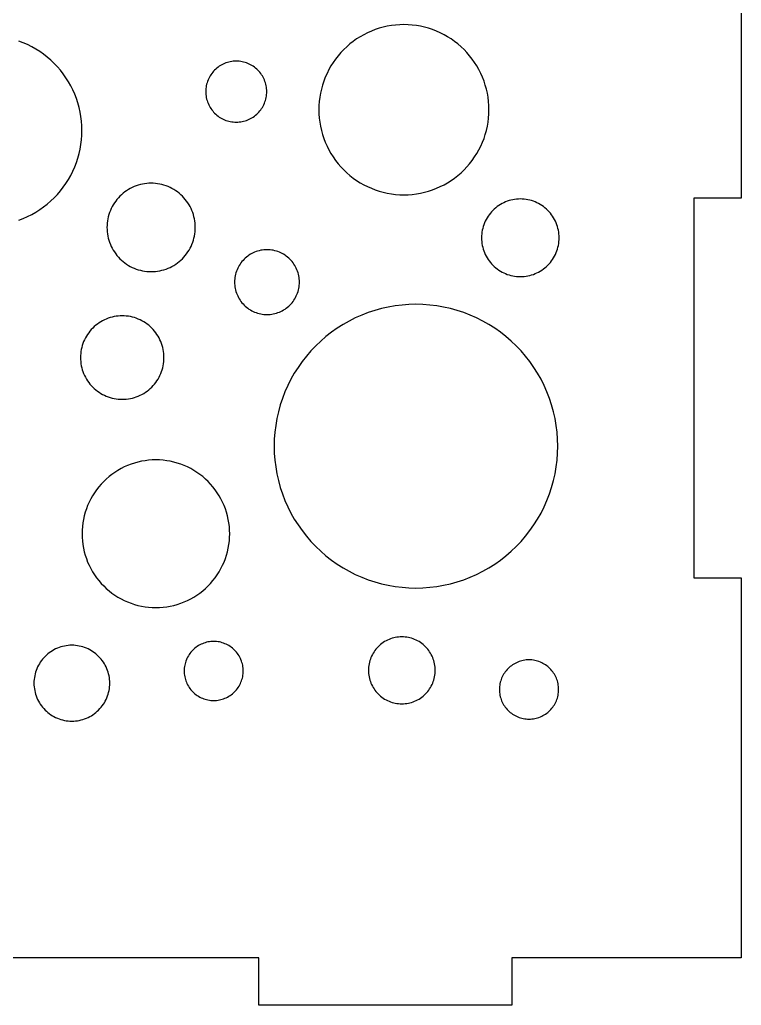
# Model space of a CAD drawing. Header units: millimetres. Extents: x 0 to 375, y -237 to 0.
# Drawn here: x 44.4 to 90, y -126 to -63.7 of the extents above; entities that cross this region are included whole.
import ezdxf

# ---------------------------------------------------------------- set-up
doc = ezdxf.new("R2010")
doc.units = ezdxf.units.MM
doc.layers.add('CUT', color=1, linetype='Continuous')

msp = doc.modelspace()

# ---------------------------------------------------------------- linework, layer by layer
at = {"layer": 'CUT'}
for points in [[(90, -51), (90, -75), (87, -75), (87, -99), (90, -99), (90, -123), (87, -123), (75.5, -123), (75.5, -126), (59.5, -126), (59.5, -123), (30.5, -123), (30.5, -126), (14.5, -126), (14.5, -123), (3, -123), (3, -123), (0, -123), (0, -99), (3, -99), (3, -75), (0, -75), (0, -51)], [(44.345, -76.382), (44.62, -76.276), (44.89, -76.156), (45.153, -76.024), (45.409, -75.878), (45.658, -75.721), (45.899, -75.551), (46.132, -75.37), (46.355, -75.177), (46.569, -74.974), (46.772, -74.76), (46.964, -74.537), (47.146, -74.305), (47.315, -74.064), (47.473, -73.815), (47.618, -73.558), (47.751, -73.295), (47.87, -73.026), (47.976, -72.751), (48.069, -72.471), (48.148, -72.187), (48.148, -72.187), (48.212, -71.899), (48.262, -71.609), (48.299, -71.316), (48.32, -71.022), (48.327, -70.727), (48.32, -70.433), (48.299, -70.139), (48.262, -69.846), (48.212, -69.556), (48.148, -69.268), (48.069, -68.984), (47.976, -68.704), (47.87, -68.429), (47.751, -68.16), (47.618, -67.896), (47.473, -67.64), (47.315, -67.391), (47.146, -67.15), (46.964, -66.918), (46.772, -66.694), (46.569, -66.481), (46.355, -66.278), (46.132, -66.085), (45.899, -65.904), (45.658, -65.734), (45.409, -65.576), (45.153, -65.431), (44.89, -65.299), (44.62, -65.179), (44.345, -65.073)]]:
    msp.add_lwpolyline(points, dxfattribs=at)
for points in [[(73.949, -70.46), (73.994, -70.2), (74.026, -69.938), (74.045, -69.675), (74.052, -69.411), (74.045, -69.147), (74.026, -68.884), (73.994, -68.622), (73.949, -68.362), (73.891, -68.105), (73.82, -67.851), (73.738, -67.6), (73.643, -67.354), (73.536, -67.113), (73.417, -66.877), (73.287, -66.647), (73.146, -66.424), (72.994, -66.209), (72.832, -66.001), (72.659, -65.801), (72.477, -65.61), (72.286, -65.428), (72.086, -65.255), (71.878, -65.093), (71.663, -64.941), (71.44, -64.8), (71.21, -64.67), (70.974, -64.551), (70.733, -64.444), (70.487, -64.349), (70.236, -64.266), (69.982, -64.196), (69.725, -64.138), (69.465, -64.093), (69.203, -64.061), (68.94, -64.041), (68.676, -64.035), (68.412, -64.041), (68.149, -64.061), (67.887, -64.093), (67.627, -64.138), (67.37, -64.196), (67.115, -64.266), (66.865, -64.349), (66.618, -64.444), (66.377, -64.551), (66.142, -64.67), (65.912, -64.8), (65.689, -64.941), (65.473, -65.093), (65.265, -65.255), (65.065, -65.428), (64.874, -65.61), (64.692, -65.801), (64.52, -66.001), (64.358, -66.209), (64.206, -66.424), (64.065, -66.647), (63.934, -66.877), (63.816, -67.113), (63.709, -67.354), (63.614, -67.6), (63.531, -67.851), (63.461, -68.105), (63.403, -68.362), (63.358, -68.622), (63.326, -68.884), (63.306, -69.147), (63.3, -69.411), (63.306, -69.675), (63.326, -69.938), (63.358, -70.2), (63.403, -70.46), (63.461, -70.717), (63.531, -70.972), (63.614, -71.222), (63.709, -71.468), (63.816, -71.71), (63.934, -71.945), (64.065, -72.175), (64.206, -72.398), (64.358, -72.614), (64.52, -72.822), (64.692, -73.022), (64.874, -73.213), (65.065, -73.395), (65.265, -73.567), (65.473, -73.729), (65.689, -73.881), (65.912, -74.022), (66.142, -74.152), (66.377, -74.271), (66.618, -74.378), (66.865, -74.473), (67.115, -74.556), (67.37, -74.626), (67.627, -74.684), (67.887, -74.729), (68.149, -74.761), (68.412, -74.781), (68.676, -74.787), (68.94, -74.781), (69.203, -74.761), (69.465, -74.729), (69.725, -74.684), (69.982, -74.626), (70.236, -74.556), (70.487, -74.473), (70.733, -74.378), (70.974, -74.271), (71.21, -74.152), (71.44, -74.022), (71.663, -73.881), (71.878, -73.729), (72.086, -73.567), (72.286, -73.395), (72.477, -73.213), (72.659, -73.022), (72.832, -72.822), (72.994, -72.614), (73.146, -72.398), (73.287, -72.175), (73.417, -71.945), (73.536, -71.71), (73.643, -71.468), (73.738, -71.222), (73.82, -70.972), (73.891, -70.717), (73.949, -70.46)], [(59.947, -68.738), (59.967, -68.646), (59.983, -68.553), (59.995, -68.459), (60.002, -68.365), (60.004, -68.27), (60.002, -68.176), (59.995, -68.081), (59.983, -67.988), (59.967, -67.894), (59.947, -67.802), (59.921, -67.711), (59.892, -67.621), (59.858, -67.533), (59.819, -67.447), (59.777, -67.362), (59.73, -67.28), (59.68, -67.2), (59.625, -67.123), (59.567, -67.048), (59.505, -66.976), (59.44, -66.908), (59.372, -66.843), (59.3, -66.781), (59.225, -66.723), (59.148, -66.668), (59.068, -66.618), (58.986, -66.571), (58.901, -66.529), (58.815, -66.49), (58.727, -66.456), (58.637, -66.427), (58.546, -66.401), (58.454, -66.381), (58.36, -66.365), (58.267, -66.353), (58.172, -66.346), (58.078, -66.344), (57.983, -66.346), (57.889, -66.353), (57.795, -66.365), (57.702, -66.381), (57.61, -66.401), (57.518, -66.427), (57.429, -66.456), (57.34, -66.49), (57.254, -66.529), (57.17, -66.571), (57.087, -66.618), (57.007, -66.668), (56.93, -66.723), (56.856, -66.781), (56.784, -66.843), (56.715, -66.908), (56.65, -66.976), (56.589, -67.048), (56.53, -67.123), (56.476, -67.2), (56.425, -67.28), (56.379, -67.362), (56.336, -67.447), (56.298, -67.533), (56.264, -67.621), (56.234, -67.711), (56.209, -67.802), (56.188, -67.894), (56.172, -67.988), (56.16, -68.081), (56.154, -68.176), (56.151, -68.27), (56.154, -68.365), (56.16, -68.459), (56.172, -68.553), (56.188, -68.646), (56.209, -68.738), (56.234, -68.829), (56.264, -68.919), (56.298, -69.007), (56.336, -69.094), (56.379, -69.178), (56.425, -69.261), (56.476, -69.341), (56.53, -69.418), (56.589, -69.492), (56.65, -69.564), (56.715, -69.632), (56.784, -69.698), (56.856, -69.759), (56.93, -69.818), (57.007, -69.872), (57.087, -69.923), (57.17, -69.969), (57.254, -70.012), (57.34, -70.05), (57.429, -70.084), (57.518, -70.114), (57.61, -70.139), (57.702, -70.16), (57.795, -70.176), (57.889, -70.187), (57.983, -70.194), (58.078, -70.197), (58.172, -70.194), (58.267, -70.187), (58.36, -70.176), (58.454, -70.16), (58.546, -70.139), (58.637, -70.114), (58.727, -70.084), (58.815, -70.05), (58.901, -70.012), (58.986, -69.969), (59.068, -69.923), (59.148, -69.872), (59.225, -69.818), (59.3, -69.759), (59.372, -69.698), (59.44, -69.632), (59.505, -69.564), (59.567, -69.492), (59.625, -69.418), (59.68, -69.341), (59.73, -69.261), (59.777, -69.178), (59.819, -69.094), (59.858, -69.007), (59.892, -68.919), (59.921, -68.829), (59.947, -68.738)], [(55.407, -77.529), (55.437, -77.395), (55.461, -77.26), (55.478, -77.124), (55.488, -76.988), (55.491, -76.851), (55.488, -76.714), (55.478, -76.577), (55.461, -76.441), (55.437, -76.306), (55.407, -76.173), (55.371, -76.041), (55.328, -75.91), (55.278, -75.783), (55.223, -75.657), (55.161, -75.535), (55.094, -75.416), (55.021, -75.3), (54.942, -75.188), (54.857, -75.08), (54.768, -74.976), (54.673, -74.877), (54.574, -74.783), (54.471, -74.693), (54.363, -74.609), (54.251, -74.53), (54.135, -74.457), (54.016, -74.389), (53.893, -74.328), (53.768, -74.272), (53.64, -74.223), (53.51, -74.18), (53.378, -74.143), (53.244, -74.113), (53.109, -74.09), (52.974, -74.073), (52.837, -74.063), (52.7, -74.06), (52.563, -74.063), (52.426, -74.073), (52.29, -74.09), (52.155, -74.113), (52.022, -74.143), (51.89, -74.18), (51.76, -74.223), (51.632, -74.272), (51.507, -74.328), (51.384, -74.389), (51.265, -74.457), (51.149, -74.53), (51.037, -74.609), (50.929, -74.693), (50.826, -74.783), (50.726, -74.877), (50.632, -74.976), (50.542, -75.08), (50.458, -75.188), (50.379, -75.3), (50.306, -75.416), (50.239, -75.535), (50.177, -75.657), (50.121, -75.783), (50.072, -75.91), (50.029, -76.041), (49.993, -76.173), (49.963, -76.306), (49.939, -76.441), (49.922, -76.577), (49.912, -76.714), (49.909, -76.851), (49.912, -76.988), (49.922, -77.124), (49.939, -77.26), (49.963, -77.395), (49.993, -77.529), (50.029, -77.661), (50.072, -77.791), (50.121, -77.919), (50.177, -78.044), (50.239, -78.166), (50.306, -78.286), (50.379, -78.401), (50.458, -78.513), (50.542, -78.621), (50.632, -78.725), (50.726, -78.824), (50.826, -78.919), (50.929, -79.008), (51.037, -79.092), (51.149, -79.171), (51.265, -79.245), (51.384, -79.312), (51.507, -79.374), (51.632, -79.429), (51.76, -79.479), (51.89, -79.522), (52.022, -79.558), (52.155, -79.588), (52.29, -79.611), (52.426, -79.628), (52.563, -79.638), (52.7, -79.642), (52.837, -79.638), (52.974, -79.628), (53.109, -79.611), (53.244, -79.588), (53.378, -79.558), (53.51, -79.522), (53.64, -79.479), (53.768, -79.429), (53.893, -79.374), (54.016, -79.312), (54.135, -79.245), (54.251, -79.171), (54.363, -79.092), (54.471, -79.008), (54.574, -78.919), (54.673, -78.824), (54.768, -78.725), (54.857, -78.621), (54.942, -78.513), (55.021, -78.401), (55.094, -78.286), (55.161, -78.166), (55.223, -78.044), (55.278, -77.919), (55.328, -77.791), (55.371, -77.661), (55.407, -77.529)], [(78.414, -78.101), (78.441, -77.983), (78.461, -77.865), (78.476, -77.745), (78.485, -77.625), (78.488, -77.505), (78.485, -77.385), (78.476, -77.264), (78.461, -77.145), (78.441, -77.026), (78.414, -76.909), (78.382, -76.793), (78.345, -76.678), (78.301, -76.566), (78.252, -76.456), (78.198, -76.348), (78.139, -76.244), (78.075, -76.142), (78.005, -76.044), (77.931, -75.949), (77.853, -75.857), (77.769, -75.77), (77.682, -75.687), (77.591, -75.609), (77.496, -75.535), (77.398, -75.465), (77.296, -75.401), (77.191, -75.341), (77.084, -75.287), (76.974, -75.239), (76.861, -75.195), (76.747, -75.157), (76.631, -75.125), (76.513, -75.099), (76.395, -75.078), (76.275, -75.064), (76.155, -75.055), (76.035, -75.052), (75.915, -75.055), (75.794, -75.064), (75.675, -75.078), (75.556, -75.099), (75.439, -75.125), (75.323, -75.157), (75.208, -75.195), (75.096, -75.239), (74.986, -75.287), (74.879, -75.341), (74.774, -75.401), (74.672, -75.465), (74.574, -75.535), (74.479, -75.609), (74.387, -75.687), (74.3, -75.77), (74.217, -75.857), (74.139, -75.949), (74.065, -76.044), (73.995, -76.142), (73.931, -76.244), (73.871, -76.348), (73.817, -76.456), (73.769, -76.566), (73.725, -76.678), (73.687, -76.793), (73.655, -76.909), (73.629, -77.026), (73.608, -77.145), (73.594, -77.264), (73.585, -77.385), (73.582, -77.505), (73.585, -77.625), (73.594, -77.745), (73.608, -77.865), (73.629, -77.983), (73.655, -78.101), (73.687, -78.217), (73.725, -78.331), (73.769, -78.444), (73.817, -78.554), (73.871, -78.661), (73.931, -78.766), (73.995, -78.868), (74.065, -78.966), (74.139, -79.061), (74.217, -79.152), (74.3, -79.239), (74.387, -79.322), (74.479, -79.401), (74.574, -79.475), (74.672, -79.545), (74.774, -79.609), (74.879, -79.668), (74.986, -79.722), (75.096, -79.771), (75.208, -79.815), (75.323, -79.852), (75.439, -79.884), (75.556, -79.911), (75.675, -79.931), (75.794, -79.946), (75.915, -79.955), (76.035, -79.958), (76.155, -79.955), (76.275, -79.946), (76.395, -79.931), (76.513, -79.911), (76.631, -79.884), (76.747, -79.852), (76.861, -79.815), (76.974, -79.771), (77.084, -79.722), (77.191, -79.668), (77.296, -79.609), (77.398, -79.545), (77.496, -79.475), (77.591, -79.401), (77.682, -79.322), (77.769, -79.239), (77.853, -79.152), (77.931, -79.061), (78.005, -78.966), (78.075, -78.868), (78.139, -78.766), (78.198, -78.661), (78.252, -78.554), (78.301, -78.444), (78.345, -78.331), (78.382, -78.217), (78.414, -78.101)], [(62.01, -80.803), (62.032, -80.705), (62.049, -80.605), (62.062, -80.506), (62.069, -80.405), (62.072, -80.305), (62.069, -80.204), (62.062, -80.104), (62.049, -80.004), (62.032, -79.905), (62.01, -79.807), (61.983, -79.71), (61.952, -79.615), (61.916, -79.521), (61.875, -79.429), (61.83, -79.339), (61.78, -79.252), (61.726, -79.167), (61.668, -79.085), (61.607, -79.006), (61.541, -78.929), (61.472, -78.857), (61.399, -78.787), (61.323, -78.722), (61.243, -78.66), (61.161, -78.602), (61.076, -78.548), (60.989, -78.499), (60.899, -78.453), (60.807, -78.413), (60.713, -78.376), (60.618, -78.345), (60.521, -78.318), (60.423, -78.296), (60.324, -78.279), (60.224, -78.267), (60.124, -78.259), (60.023, -78.257), (59.923, -78.259), (59.823, -78.267), (59.723, -78.279), (59.624, -78.296), (59.526, -78.318), (59.429, -78.345), (59.333, -78.376), (59.24, -78.413), (59.148, -78.453), (59.058, -78.499), (58.97, -78.548), (58.885, -78.602), (58.803, -78.66), (58.724, -78.722), (58.648, -78.787), (58.575, -78.857), (58.506, -78.929), (58.44, -79.006), (58.378, -79.085), (58.32, -79.167), (58.267, -79.252), (58.217, -79.339), (58.172, -79.429), (58.131, -79.521), (58.095, -79.615), (58.063, -79.71), (58.037, -79.807), (58.014, -79.905), (57.997, -80.004), (57.985, -80.104), (57.978, -80.204), (57.975, -80.305), (57.978, -80.405), (57.985, -80.506), (57.997, -80.605), (58.014, -80.705), (58.037, -80.803), (58.063, -80.9), (58.095, -80.995), (58.131, -81.089), (58.172, -81.181), (58.217, -81.27), (58.267, -81.358), (58.32, -81.443), (58.378, -81.525), (58.44, -81.604), (58.506, -81.68), (58.575, -81.753), (58.648, -81.823), (58.724, -81.888), (58.803, -81.95), (58.885, -82.008), (58.97, -82.062), (59.058, -82.111), (59.148, -82.156), (59.24, -82.197), (59.333, -82.233), (59.429, -82.265), (59.526, -82.292), (59.624, -82.314), (59.723, -82.331), (59.823, -82.343), (59.923, -82.351), (60.023, -82.353), (60.124, -82.351), (60.224, -82.343), (60.324, -82.331), (60.423, -82.314), (60.521, -82.292), (60.618, -82.265), (60.713, -82.233), (60.807, -82.197), (60.899, -82.156), (60.989, -82.111), (61.076, -82.062), (61.161, -82.008), (61.243, -81.95), (61.323, -81.888), (61.399, -81.823), (61.472, -81.753), (61.541, -81.68), (61.607, -81.604), (61.668, -81.525), (61.726, -81.443), (61.78, -81.358), (61.83, -81.27), (61.875, -81.181), (61.916, -81.089), (61.952, -80.995), (61.983, -80.9), (62.01, -80.803)], [(78.227, -92.419), (78.303, -91.986), (78.357, -91.549), (78.389, -91.11), (78.4, -90.67), (78.389, -90.231), (78.357, -89.792), (78.303, -89.355), (78.227, -88.922), (78.131, -88.493), (78.014, -88.069), (77.876, -87.651), (77.717, -87.24), (77.539, -86.838), (77.341, -86.445), (77.125, -86.063), (76.889, -85.691), (76.636, -85.331), (76.365, -84.984), (76.078, -84.651), (75.775, -84.333), (75.456, -84.029), (75.123, -83.742), (74.776, -83.471), (74.416, -83.218), (74.045, -82.983), (73.662, -82.766), (73.269, -82.568), (72.867, -82.39), (72.456, -82.232), (72.039, -82.094), (71.615, -81.976), (71.185, -81.88), (70.752, -81.805), (70.315, -81.751), (69.877, -81.718), (69.437, -81.708), (68.997, -81.718), (68.558, -81.751), (68.122, -81.805), (67.688, -81.88), (67.259, -81.976), (66.835, -82.094), (66.417, -82.232), (66.007, -82.39), (65.605, -82.568), (65.212, -82.766), (64.829, -82.983), (64.457, -83.218), (64.098, -83.471), (63.751, -83.742), (63.418, -84.029), (63.099, -84.333), (62.796, -84.651), (62.509, -84.984), (62.238, -85.331), (61.985, -85.691), (61.749, -86.063), (61.532, -86.445), (61.335, -86.838), (61.156, -87.24), (60.998, -87.651), (60.86, -88.069), (60.743, -88.493), (60.646, -88.922), (60.571, -89.355), (60.517, -89.792), (60.485, -90.231), (60.474, -90.67), (60.485, -91.11), (60.517, -91.549), (60.571, -91.986), (60.646, -92.419), (60.743, -92.848), (60.86, -93.272), (60.998, -93.69), (61.156, -94.1), (61.335, -94.502), (61.532, -94.895), (61.749, -95.278), (61.985, -95.65), (62.238, -96.01), (62.509, -96.356), (62.796, -96.689), (63.099, -97.008), (63.418, -97.311), (63.751, -97.599), (64.098, -97.869), (64.457, -98.123), (64.829, -98.358), (65.212, -98.575), (65.605, -98.773), (66.007, -98.951), (66.417, -99.109), (66.835, -99.247), (67.259, -99.365), (67.688, -99.461), (68.122, -99.536), (68.558, -99.59), (68.997, -99.622), (69.437, -99.633), (69.877, -99.622), (70.315, -99.59), (70.752, -99.536), (71.185, -99.461), (71.615, -99.365), (72.039, -99.247), (72.456, -99.109), (72.867, -98.951), (73.269, -98.773), (73.662, -98.575), (74.045, -98.358), (74.416, -98.123), (74.776, -97.869), (75.123, -97.599), (75.456, -97.311), (75.775, -97.008), (76.078, -96.689), (76.365, -96.356), (76.636, -96.01), (76.889, -95.65), (77.125, -95.278), (77.341, -94.895), (77.539, -94.502), (77.717, -94.1), (77.876, -93.69), (78.014, -93.272), (78.131, -92.848), (78.227, -92.419)], [(53.46, -85.587), (53.482, -85.46), (53.498, -85.331), (53.507, -85.202), (53.51, -85.073), (53.507, -84.943), (53.498, -84.814), (53.482, -84.686), (53.46, -84.558), (53.431, -84.432), (53.397, -84.307), (53.356, -84.184), (53.309, -84.063), (53.257, -83.945), (53.199, -83.829), (53.135, -83.717), (53.066, -83.607), (52.991, -83.501), (52.911, -83.399), (52.827, -83.301), (52.738, -83.208), (52.644, -83.118), (52.546, -83.034), (52.444, -82.954), (52.338, -82.88), (52.229, -82.81), (52.116, -82.746), (52, -82.688), (51.882, -82.636), (51.761, -82.589), (51.638, -82.549), (51.513, -82.514), (51.387, -82.486), (51.259, -82.464), (51.131, -82.448), (51.002, -82.438), (50.872, -82.435), (50.743, -82.438), (50.614, -82.448), (50.485, -82.464), (50.358, -82.486), (50.231, -82.514), (50.107, -82.549), (49.984, -82.589), (49.863, -82.636), (49.745, -82.688), (49.629, -82.746), (49.516, -82.81), (49.407, -82.88), (49.301, -82.954), (49.199, -83.034), (49.101, -83.118), (49.007, -83.208), (48.918, -83.301), (48.833, -83.399), (48.754, -83.501), (48.679, -83.607), (48.61, -83.717), (48.546, -83.829), (48.488, -83.945), (48.435, -84.063), (48.389, -84.184), (48.348, -84.307), (48.314, -84.432), (48.285, -84.558), (48.263, -84.686), (48.247, -84.814), (48.238, -84.943), (48.235, -85.073), (48.238, -85.202), (48.247, -85.331), (48.263, -85.46), (48.285, -85.587), (48.314, -85.714), (48.348, -85.839), (48.389, -85.961), (48.435, -86.082), (48.488, -86.201), (48.546, -86.316), (48.61, -86.429), (48.679, -86.538), (48.754, -86.644), (48.833, -86.746), (48.918, -86.844), (49.007, -86.938), (49.101, -87.027), (49.199, -87.112), (49.301, -87.191), (49.407, -87.266), (49.516, -87.335), (49.629, -87.399), (49.745, -87.457), (49.863, -87.51), (49.984, -87.556), (50.107, -87.597), (50.231, -87.632), (50.358, -87.66), (50.485, -87.682), (50.614, -87.698), (50.743, -87.707), (50.872, -87.711), (51.002, -87.707), (51.131, -87.698), (51.259, -87.682), (51.387, -87.66), (51.513, -87.632), (51.638, -87.597), (51.761, -87.556), (51.882, -87.51), (52, -87.457), (52.116, -87.399), (52.229, -87.335), (52.338, -87.266), (52.444, -87.191), (52.546, -87.112), (52.644, -87.027), (52.738, -86.938), (52.827, -86.844), (52.911, -86.746), (52.991, -86.644), (53.066, -86.538), (53.135, -86.429), (53.199, -86.316), (53.257, -86.201), (53.309, -86.082), (53.356, -85.961), (53.397, -85.839), (53.431, -85.714), (53.46, -85.587)], [(57.526, -97.338), (57.576, -97.115), (57.615, -96.889), (57.643, -96.662), (57.66, -96.433), (57.666, -96.204), (57.66, -95.975), (57.643, -95.747), (57.615, -95.52), (57.576, -95.294), (57.526, -95.071), (57.465, -94.85), (57.393, -94.632), (57.31, -94.419), (57.218, -94.209), (57.115, -94.005), (57.002, -93.805), (56.879, -93.612), (56.747, -93.425), (56.606, -93.244), (56.457, -93.071), (56.299, -92.905), (56.133, -92.747), (55.96, -92.597), (55.779, -92.456), (55.592, -92.325), (55.398, -92.202), (55.199, -92.089), (54.994, -91.986), (54.785, -91.893), (54.571, -91.811), (54.354, -91.739), (54.133, -91.678), (53.91, -91.628), (53.684, -91.589), (53.457, -91.561), (53.228, -91.544), (52.999, -91.538), (52.77, -91.544), (52.542, -91.561), (52.315, -91.589), (52.089, -91.628), (51.866, -91.678), (51.645, -91.739), (51.427, -91.811), (51.214, -91.893), (51.004, -91.986), (50.8, -92.089), (50.601, -92.202), (50.407, -92.325), (50.22, -92.456), (50.039, -92.597), (49.866, -92.747), (49.7, -92.905), (49.542, -93.071), (49.392, -93.244), (49.251, -93.425), (49.12, -93.612), (48.997, -93.805), (48.884, -94.005), (48.781, -94.209), (48.688, -94.419), (48.606, -94.632), (48.534, -94.85), (48.473, -95.071), (48.423, -95.294), (48.384, -95.52), (48.356, -95.747), (48.339, -95.975), (48.333, -96.204), (48.339, -96.433), (48.356, -96.662), (48.384, -96.889), (48.423, -97.115), (48.473, -97.338), (48.534, -97.559), (48.606, -97.776), (48.688, -97.99), (48.781, -98.199), (48.884, -98.404), (48.997, -98.603), (49.12, -98.797), (49.251, -98.984), (49.392, -99.164), (49.542, -99.338), (49.7, -99.504), (49.866, -99.662), (50.039, -99.811), (50.22, -99.952), (50.407, -100.084), (50.601, -100.207), (50.8, -100.319), (51.004, -100.422), (51.214, -100.515), (51.427, -100.598), (51.645, -100.67), (51.866, -100.731), (52.089, -100.781), (52.315, -100.82), (52.542, -100.848), (52.77, -100.865), (52.999, -100.87), (53.228, -100.865), (53.457, -100.848), (53.684, -100.82), (53.91, -100.781), (54.133, -100.731), (54.354, -100.67), (54.571, -100.598), (54.785, -100.515), (54.994, -100.422), (55.199, -100.319), (55.398, -100.207), (55.592, -100.084), (55.779, -99.952), (55.96, -99.811), (56.133, -99.662), (56.299, -99.504), (56.457, -99.338), (56.606, -99.164), (56.747, -98.984), (56.879, -98.797), (57.002, -98.603), (57.115, -98.404), (57.218, -98.199), (57.31, -97.99), (57.393, -97.776), (57.465, -97.559), (57.526, -97.338)], [(70.595, -105.349), (70.617, -105.248), (70.635, -105.145), (70.648, -105.043), (70.655, -104.939), (70.658, -104.835), (70.655, -104.732), (70.648, -104.628), (70.635, -104.525), (70.617, -104.423), (70.595, -104.322), (70.567, -104.222), (70.534, -104.123), (70.497, -104.027), (70.455, -103.932), (70.408, -103.839), (70.357, -103.749), (70.302, -103.661), (70.242, -103.576), (70.178, -103.495), (70.11, -103.416), (70.039, -103.341), (69.964, -103.27), (69.885, -103.202), (69.803, -103.138), (69.719, -103.078), (69.631, -103.023), (69.541, -102.972), (69.448, -102.925), (69.353, -102.883), (69.257, -102.846), (69.158, -102.813), (69.058, -102.785), (68.957, -102.763), (68.855, -102.745), (68.752, -102.732), (68.648, -102.725), (68.545, -102.722), (68.441, -102.725), (68.337, -102.732), (68.234, -102.745), (68.132, -102.763), (68.031, -102.785), (67.931, -102.813), (67.833, -102.846), (67.736, -102.883), (67.641, -102.925), (67.548, -102.972), (67.458, -103.023), (67.37, -103.078), (67.286, -103.138), (67.204, -103.202), (67.125, -103.27), (67.05, -103.341), (66.979, -103.416), (66.911, -103.495), (66.847, -103.576), (66.787, -103.661), (66.732, -103.749), (66.681, -103.839), (66.634, -103.932), (66.592, -104.027), (66.555, -104.123), (66.522, -104.222), (66.495, -104.322), (66.472, -104.423), (66.454, -104.525), (66.441, -104.628), (66.434, -104.732), (66.431, -104.835), (66.434, -104.939), (66.441, -105.043), (66.454, -105.145), (66.472, -105.248), (66.495, -105.349), (66.522, -105.449), (66.555, -105.547), (66.592, -105.644), (66.634, -105.739), (66.681, -105.832), (66.732, -105.922), (66.787, -106.009), (66.847, -106.094), (66.911, -106.176), (66.979, -106.255), (67.05, -106.33), (67.125, -106.401), (67.204, -106.469), (67.286, -106.533), (67.37, -106.593), (67.458, -106.648), (67.548, -106.699), (67.641, -106.746), (67.736, -106.788), (67.833, -106.825), (67.931, -106.858), (68.031, -106.885), (68.132, -106.908), (68.234, -106.926), (68.337, -106.939), (68.441, -106.946), (68.545, -106.949), (68.648, -106.946), (68.752, -106.939), (68.855, -106.926), (68.957, -106.908), (69.058, -106.885), (69.158, -106.858), (69.257, -106.825), (69.353, -106.788), (69.448, -106.746), (69.541, -106.699), (69.631, -106.648), (69.719, -106.593), (69.803, -106.533), (69.885, -106.469), (69.964, -106.401), (70.039, -106.33), (70.11, -106.255), (70.178, -106.176), (70.242, -106.094), (70.302, -106.009), (70.357, -105.922), (70.408, -105.832), (70.455, -105.739), (70.497, -105.644), (70.534, -105.547), (70.567, -105.449), (70.595, -105.349)], [(50.012, -106.23), (50.038, -106.115), (50.058, -105.999), (50.072, -105.883), (50.081, -105.765), (50.084, -105.648), (50.081, -105.53), (50.072, -105.413), (50.058, -105.296), (50.038, -105.18), (50.012, -105.066), (49.98, -104.952), (49.944, -104.841), (49.901, -104.731), (49.854, -104.624), (49.801, -104.519), (49.743, -104.416), (49.68, -104.317), (49.612, -104.221), (49.54, -104.128), (49.463, -104.039), (49.382, -103.954), (49.297, -103.873), (49.208, -103.796), (49.115, -103.724), (49.019, -103.656), (48.92, -103.593), (48.817, -103.535), (48.712, -103.482), (48.605, -103.435), (48.495, -103.392), (48.383, -103.356), (48.27, -103.324), (48.155, -103.298), (48.04, -103.278), (47.923, -103.264), (47.806, -103.255), (47.688, -103.252), (47.571, -103.255), (47.453, -103.264), (47.337, -103.278), (47.221, -103.298), (47.106, -103.324), (46.993, -103.356), (46.881, -103.392), (46.771, -103.435), (46.664, -103.482), (46.559, -103.535), (46.457, -103.593), (46.357, -103.656), (46.261, -103.724), (46.169, -103.796), (46.079, -103.873), (45.994, -103.954), (45.913, -104.039), (45.836, -104.128), (45.764, -104.221), (45.696, -104.317), (45.634, -104.416), (45.576, -104.519), (45.523, -104.624), (45.475, -104.731), (45.433, -104.841), (45.396, -104.952), (45.365, -105.066), (45.339, -105.18), (45.319, -105.296), (45.304, -105.413), (45.296, -105.53), (45.293, -105.648), (45.296, -105.765), (45.304, -105.883), (45.319, -105.999), (45.339, -106.115), (45.365, -106.23), (45.396, -106.343), (45.433, -106.455), (45.475, -106.564), (45.523, -106.672), (45.576, -106.777), (45.634, -106.879), (45.696, -106.979), (45.764, -107.075), (45.836, -107.167), (45.913, -107.256), (45.994, -107.342), (46.079, -107.423), (46.169, -107.499), (46.261, -107.572), (46.357, -107.639), (46.457, -107.702), (46.559, -107.76), (46.664, -107.813), (46.771, -107.861), (46.881, -107.903), (46.993, -107.94), (47.106, -107.971), (47.221, -107.997), (47.337, -108.017), (47.453, -108.032), (47.571, -108.04), (47.688, -108.043), (47.806, -108.04), (47.923, -108.032), (48.04, -108.017), (48.155, -107.997), (48.27, -107.971), (48.383, -107.94), (48.495, -107.903), (48.605, -107.861), (48.712, -107.813), (48.817, -107.76), (48.92, -107.702), (49.019, -107.639), (49.115, -107.572), (49.208, -107.499), (49.297, -107.423), (49.382, -107.342), (49.463, -107.256), (49.54, -107.167), (49.612, -107.075), (49.68, -106.979), (49.743, -106.879), (49.801, -106.777), (49.854, -106.672), (49.901, -106.564), (49.944, -106.455), (49.98, -106.343), (50.012, -106.23)], [(58.465, -105.33), (58.485, -105.241), (58.501, -105.15), (58.512, -105.059), (58.519, -104.968), (58.521, -104.876), (58.519, -104.785), (58.512, -104.693), (58.501, -104.602), (58.485, -104.512), (58.465, -104.422), (58.441, -104.334), (58.412, -104.247), (58.379, -104.161), (58.342, -104.078), (58.301, -103.996), (58.256, -103.916), (58.207, -103.839), (58.154, -103.764), (58.097, -103.691), (58.038, -103.622), (57.974, -103.556), (57.908, -103.492), (57.839, -103.433), (57.766, -103.376), (57.691, -103.323), (57.614, -103.274), (57.534, -103.229), (57.452, -103.188), (57.368, -103.151), (57.283, -103.118), (57.196, -103.089), (57.108, -103.065), (57.018, -103.044), (56.928, -103.029), (56.837, -103.018), (56.745, -103.011), (56.654, -103.009), (56.562, -103.011), (56.471, -103.018), (56.38, -103.029), (56.289, -103.044), (56.2, -103.065), (56.112, -103.089), (56.025, -103.118), (55.939, -103.151), (55.855, -103.188), (55.773, -103.229), (55.694, -103.274), (55.616, -103.323), (55.541, -103.376), (55.469, -103.433), (55.4, -103.492), (55.333, -103.556), (55.27, -103.622), (55.21, -103.691), (55.154, -103.764), (55.101, -103.839), (55.052, -103.916), (55.007, -103.996), (54.965, -104.078), (54.928, -104.161), (54.895, -104.247), (54.867, -104.334), (54.842, -104.422), (54.822, -104.512), (54.806, -104.602), (54.795, -104.693), (54.788, -104.785), (54.786, -104.876), (54.788, -104.968), (54.795, -105.059), (54.806, -105.15), (54.822, -105.241), (54.842, -105.33), (54.867, -105.418), (54.895, -105.505), (54.928, -105.591), (54.965, -105.675), (55.007, -105.757), (55.052, -105.836), (55.101, -105.914), (55.154, -105.989), (55.21, -106.061), (55.27, -106.13), (55.333, -106.197), (55.4, -106.26), (55.469, -106.32), (55.541, -106.376), (55.616, -106.429), (55.694, -106.478), (55.773, -106.523), (55.855, -106.565), (55.939, -106.602), (56.025, -106.635), (56.112, -106.663), (56.2, -106.688), (56.289, -106.708), (56.38, -106.724), (56.471, -106.735), (56.562, -106.742), (56.654, -106.744), (56.745, -106.742), (56.837, -106.735), (56.928, -106.724), (57.018, -106.708), (57.108, -106.688), (57.196, -106.663), (57.283, -106.635), (57.368, -106.602), (57.452, -106.565), (57.534, -106.523), (57.614, -106.478), (57.691, -106.429), (57.766, -106.376), (57.839, -106.32), (57.908, -106.26), (57.974, -106.197), (58.038, -106.13), (58.097, -106.061), (58.154, -105.989), (58.207, -105.914), (58.256, -105.836), (58.301, -105.757), (58.342, -105.675), (58.379, -105.591), (58.412, -105.505), (58.441, -105.418), (58.465, -105.33)], [(78.42, -106.41), (78.436, -106.319), (78.447, -106.228), (78.454, -106.136), (78.456, -106.045), (78.454, -105.953), (78.447, -105.861), (78.436, -105.77), (78.42, -105.679), (78.4, -105.59), (78.375, -105.501), (78.346, -105.414), (78.313, -105.328), (78.276, -105.244), (78.235, -105.162), (78.189, -105.082), (78.14, -105.004), (78.087, -104.929), (78.031, -104.857), (77.971, -104.787), (77.907, -104.721), (77.841, -104.657), (77.771, -104.597), (77.699, -104.541), (77.624, -104.488), (77.546, -104.439), (77.466, -104.393), (77.384, -104.352), (77.3, -104.315), (77.214, -104.282), (77.127, -104.253), (77.038, -104.228), (76.949, -104.208), (76.858, -104.193), (76.767, -104.181), (76.675, -104.175), (76.584, -104.172), (76.492, -104.175), (76.4, -104.181), (76.309, -104.193), (76.218, -104.208), (76.129, -104.228), (76.04, -104.253), (75.953, -104.282), (75.867, -104.315), (75.783, -104.352), (75.701, -104.393), (75.621, -104.439), (75.543, -104.488), (75.468, -104.541), (75.396, -104.597), (75.326, -104.657), (75.26, -104.721), (75.196, -104.787), (75.136, -104.857), (75.08, -104.929), (75.027, -105.004), (74.978, -105.082), (74.932, -105.162), (74.891, -105.244), (74.854, -105.328), (74.821, -105.414), (74.792, -105.501), (74.767, -105.59), (74.747, -105.679), (74.732, -105.77), (74.72, -105.861), (74.714, -105.953), (74.711, -106.045), (74.714, -106.136), (74.72, -106.228), (74.732, -106.319), (74.747, -106.41), (74.767, -106.5), (74.792, -106.588), (74.821, -106.675), (74.854, -106.761), (74.891, -106.845), (74.932, -106.927), (74.978, -107.007), (75.027, -107.085), (75.08, -107.16), (75.136, -107.232), (75.196, -107.302), (75.26, -107.368), (75.326, -107.432), (75.396, -107.492), (75.468, -107.548), (75.543, -107.601), (75.621, -107.65), (75.701, -107.696), (75.783, -107.737), (75.867, -107.774), (75.953, -107.807), (76.04, -107.836), (76.129, -107.861), (76.218, -107.881), (76.309, -107.897), (76.4, -107.908), (76.492, -107.915), (76.584, -107.917), (76.675, -107.915), (76.767, -107.908), (76.858, -107.897), (76.949, -107.881), (77.038, -107.861), (77.127, -107.836), (77.214, -107.807), (77.3, -107.774), (77.384, -107.737), (77.466, -107.696), (77.546, -107.65), (77.624, -107.601), (77.699, -107.548), (77.771, -107.492), (77.841, -107.432), (77.907, -107.368), (77.971, -107.302), (78.031, -107.232), (78.087, -107.16), (78.14, -107.085), (78.189, -107.007), (78.235, -106.927), (78.276, -106.845), (78.313, -106.761), (78.346, -106.675), (78.375, -106.588), (78.4, -106.5), (78.42, -106.41)]]:
    msp.add_lwpolyline(points, close=True, dxfattribs=at)

doc.saveas('drawing.dxf')
